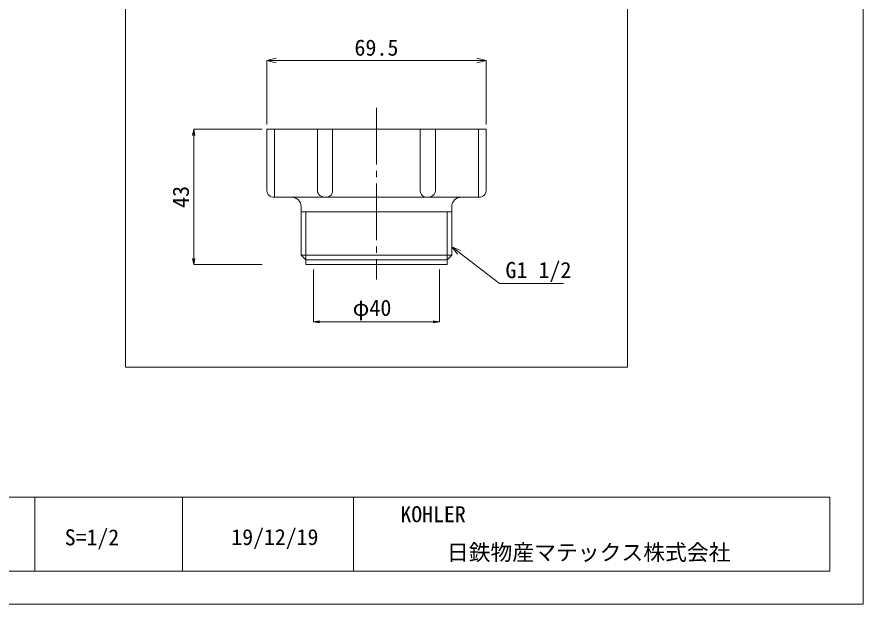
# Model space of a CAD drawing. Units: millimetres, scale not verified. Extents: x -278 to 270, y -189 to 198.
# Drawn here: x 1.5 to 270, y -189.5 to -3.2 of the extents above; entities that cross this region are included whole.
import ezdxf
from ezdxf.enums import TextEntityAlignment as Align

# ---------------------------------------------------------------- set-up
doc = ezdxf.new("R2010")
doc.units = ezdxf.units.MM
doc.header["$LTSCALE"] = 2
doc.linetypes.add('CHAIN2', pattern=[12, 9, -1, 1, -1])
for name, color, linetype, lineweight in [('0-1_DEFPOINTS', 7, 'Continuous', 18), ('0-8_会社ロゴ項目', 7, 'Continuous', 9), ('F-0_ﾚｲﾔ-240', 7, 'Continuous', 18)]:
    doc.layers.add(name, color=color, linetype=linetype, lineweight=lineweight)
doc.styles.add('ＭＳ ゴシック', font='')
doc.styles.get('ＭＳ ゴシック').set_extended_font_data('MS Gothic')

msp = doc.modelspace()

# ---------------------------------------------------------------- linework, layer by layer
at = {"layer": '0-1_DEFPOINTS'}
for p, q in [((57.635, -38.821), (57.288, -40.791)), ((57.635, -38.821), (57.635, -81.79)), ((57.635, -38.821), (57.983, -40.791)), ((57.635, -38.821), (79.371, -38.821)), ((57.635, -81.79), (57.288, -79.82)), ((57.635, -81.79), (57.983, -79.82)), ((57.635, -81.79), (79.371, -81.79)), ((95.627, -99.951), (97.597, -99.603)), ((95.627, -99.951), (97.597, -100.298)), ((135.632, -99.951), (95.627, -99.951)), ((135.632, -99.951), (133.662, -99.603)), ((135.632, -99.951), (133.662, -100.298))]:
    msp.add_line(p, q, dxfattribs=at)
at = {"layer": '0-8_会社ロゴ項目'}
for p, q in [((80.874, -17.034), (83.774, -16.272)), ((80.874, -17.034), (83.774, -17.817)), ((80.874, -17.034), (150.385, -17.034)), ((80.874, -37.319), (80.874, -17.034)), ((150.385, -17.034), (147.485, -16.272)), ((150.385, -17.034), (147.485, -17.817)), ((150.385, -37.319), (150.385, -17.034)), ((80.874, -38.821), (80.874, -58.379)), ((80.874, -38.821), (150.385, -38.821)), ((83.244, -60.39), (83.244, -38.821)), ((96.918, -58.379), (96.918, -38.821)), ((101.723, -58.379), (101.723, -38.821)), ((129.536, -58.379), (129.536, -38.821)), ((134.341, -58.379), (134.341, -38.821)), ((148.014, -60.39), (148.014, -38.821)), ((150.385, -38.821), (150.385, -58.379)), ((83.244, -60.39), (148.014, -60.39)), ((91.732, -78.805), (91.732, -63.396)), ((139.527, -78.805), (139.527, -63.396)), ((91.732, -65.089), (139.527, -65.089)), ((93.214, -80.287), (93.214, -65.089)), ((139.527, -76.138), (142.299, -77.281)), ((139.527, -78.805), (91.732, -78.805)), ((91.732, -78.805), (93.214, -80.287)), ((93.214, -80.287), (93.214, -81.79)), ((138.045, -80.287), (139.527, -78.805)), ((138.045, -80.287), (138.045, -81.79)), ((93.214, -81.79), (138.045, -81.79)), ((95.627, -83.293), (95.627, -99.951)), ((135.632, -83.293), (135.632, -99.951)), ((154.703, -87.78), (175.023, -87.78))]:
    msp.add_line(p, q, dxfattribs=at)
at = {"layer": '0-8_会社ロゴ項目', "linetype": 'CHAIN2'}
msp.add_line((115.63, -32.069), (115.63, -86.531), dxfattribs=at)
at = {"layer": '0-8_会社ロゴ項目'}
for points in [[(80.874, -58.379), (80.916, -58.781), (81.064, -59.162), (81.276, -59.501), (81.572, -59.818), (81.932, -60.051), (82.334, -60.242), (82.779, -60.348), (83.244, -60.39)], [(96.918, -58.379), (96.96, -58.781), (97.13, -59.162), (97.363, -59.501), (97.701, -59.818), (98.103, -60.051), (98.569, -60.242), (99.077, -60.348), (99.585, -60.39), (100.008, -60.348), (100.411, -60.242), (100.771, -60.051), (101.109, -59.818), (101.363, -59.501), (101.554, -59.162), (101.681, -58.781), (101.723, -58.379)], [(129.536, -58.379), (129.578, -58.781), (129.684, -59.162), (129.896, -59.501), (130.171, -59.818), (130.489, -60.051), (130.848, -60.242), (131.25, -60.348), (131.674, -60.39)], [(131.674, -60.39), (132.182, -60.348), (132.69, -60.242), (133.155, -60.051), (133.557, -59.818), (133.896, -59.501), (134.129, -59.162), (134.299, -58.781), (134.341, -58.379)], [(148.014, -60.39), (148.48, -60.348), (148.925, -60.242), (149.327, -60.051), (149.687, -59.818), (149.983, -59.501), (150.195, -59.162), (150.322, -58.781), (150.385, -58.379)], [(91.732, -63.396), (91.669, -62.803), (91.499, -62.231), (91.224, -61.724), (90.843, -61.279), (90.399, -60.898), (89.87, -60.623), (89.319, -60.453), (88.727, -60.39)], [(142.532, -60.39), (141.94, -60.453), (141.389, -60.623), (140.86, -60.898), (140.416, -61.279), (140.035, -61.724), (139.759, -62.231), (139.59, -62.803), (139.527, -63.396)], [(93.214, -80.287), (138.045, -80.287), (138.045, -65.089)], [(154.703, -87.78), (139.527, -76.138), (141.368, -78.509)]]:
    msp.add_lwpolyline(points, dxfattribs=at)
at = {"layer": 'F-0_ﾚｲﾔ-240'}
for p, q in [((35.941, 112.37), (35.941, -114.269)), ((195.318, 112.37), (195.318, -114.269)), ((35.941, -114.269), (195.318, -114.269)), ((7.265, -179.074), (7.265, -155.565)), ((54.03, -155.565), (54.03, -179.074)), ((108.294, -179.074), (108.294, -155.565))]:
    msp.add_line(p, q, dxfattribs=at)
for points in [[(-278.3, 198.229), (270.033, 198.229), (270.033, -189.482), (-278.3, -189.482)], [(259.512, -155.565), (259.512, -179.074), (-267.816, -179.074), (-267.816, -155.565)]]:
    msp.add_lwpolyline(points, close=True, dxfattribs=at)

# ---------------------------------------------------------------- texts
at = {"layer": '0-1_DEFPOINTS', "style": 'ＭＳ ゴシック'}
for s, p in [('69.5', (108.629, -17.034)), ('G1 1/2', (156.539, -87.614)), ('φ40', (108.07, -99.587))]:
    msp.add_text(s, height=5.132, dxfattribs=at).set_placement(p, align=Align.BOTTOM_LEFT)
msp.add_text('43', height=5.132, rotation=90, dxfattribs=at).set_placement((57.635, -63.806), align=Align.BOTTOM_LEFT)
at = {"layer": 'F-0_ﾚｲﾔ-240', "style": 'ＭＳ ゴシック'}
for s, p in [('KOHLER', (123.223, -165.029)), ('S=1/2', (16.718, -172.369)), ('19/12/19', (69.581, -172.285)), ('日鉄物産マテックス株式会社', (137.951, -177.142))]:
    msp.add_text(s, height=5.076, dxfattribs=at).set_placement(p, align=Align.BOTTOM_LEFT)

doc.saveas('drawing.dxf')
